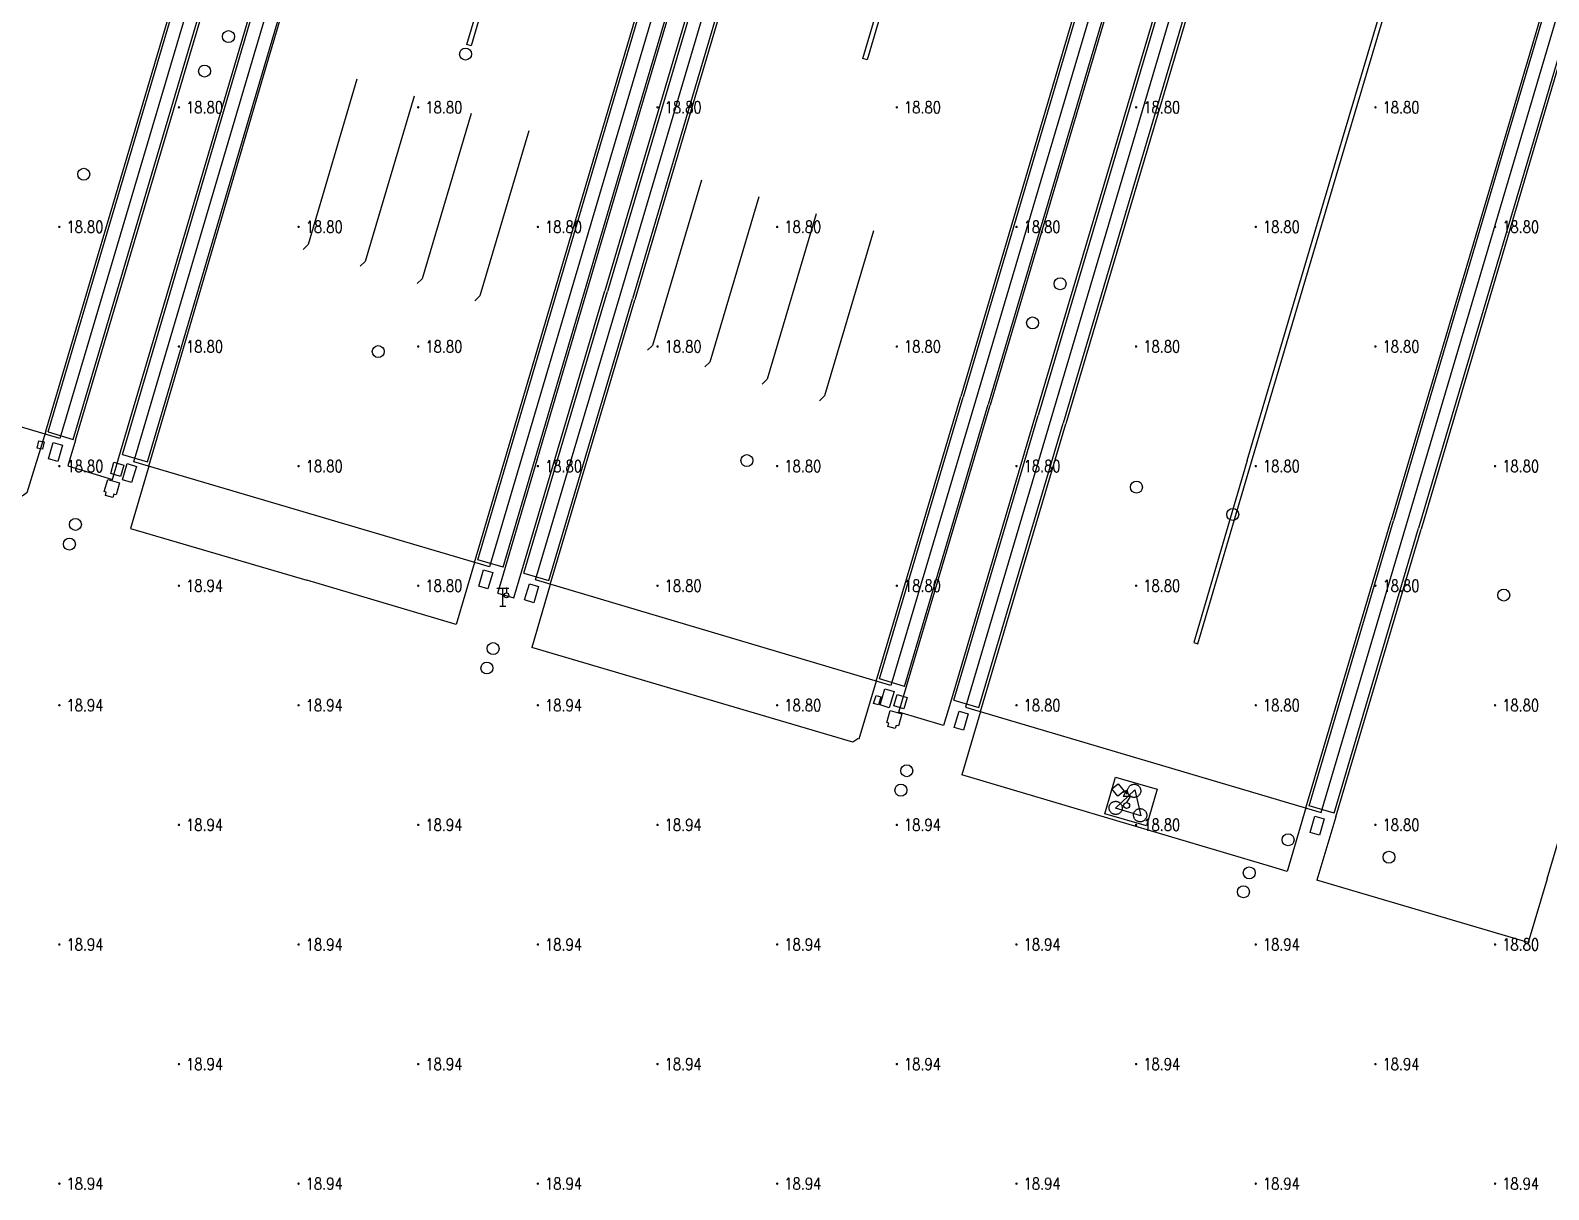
# Model space of a CAD drawing. Extents: x 404846 to 408477, y 3390929 to 3392894.
# Drawn here: x 405548.9 to 405675.8, y 3391833.9 to 3391930.8 of the extents above; entities that cross this region are included whole.
import ezdxf
from ezdxf.enums import TextEntityAlignment as Align

# ---------------------------------------------------------------- set-up
doc = ezdxf.new("R2010")
doc.units = 0
doc.header["$LTSCALE"] = 0.5
doc.header["$PDSIZE"] = 0.2
doc.layers.get('0').update_dxf_attribs({"linetype": 'CONTINUOUS'})
for name, color, linetype in [('3221', 6, 'CONTINUOUS'), ('DLDW', 11, 'CONTINUOUS'), ('DLSS', 4, 'CONTINUOUS'), ('DMTZ', 3, 'CONTINUOUS'), ('FZTZ', 7, 'CONTINUOUS'), ('GCD', 1, 'CONTINUOUS'), ('GXYZ', 2, 'CONTINUOUS'), ('SXSS', 5, 'CONTINUOUS'), ('ZBTZ', 3, 'CONTINUOUS')]:
    doc.layers.add(name, color=color, linetype=linetype)
doc.styles.add('HZ', font='rs.shx', dxfattribs={"width": 0.8, "bigfont": 'hztxt.shx'})
doc.linetypes.add('10422', pattern='A,0.75,[150,AAA.SHX,S=0.5,R=0,X=0,Y=0.5],1.5,[177,AAA.SHX,S=1,R=0,X=0,Y=0.4],0.75', length=3)
doc.linetypes.add('1161', pattern='A,0,[149,AAA.SHX,S=0.15,R=0,X=0,Y=0],-1.6', length=1.6)

# ---------------------------------------------------------------- blocks, each defined once
blk = doc.blocks.new('gc063')
for p, q in [((-1, 3), (1, 3)), ((0, 0), (0, 3)), ((0.6, 3), (0.6, 2.2)), ((-0.5, 0), (0.5, 0))]:
    blk.add_line(p, q)
blk.add_circle((0.6, 1.8), 0.4)
blk.add_point((0.6, 3))
blk.add_point((0.6, 3))
blk = doc.blocks.new('GC200')
at = {"linetype": 'Continuous', "const_width": 0.2, "flags": 128}
blk.add_lwpolyline([(-0.1, 0, 1), (0.1, 0, 1)], format="xyb", close=True, dxfattribs=at)
blk = doc.blocks.new('gc188')
blk.add_circle((0, 0), 1)
blk = doc.blocks.new('gc132')
at = {"linetype": 'Continuous'}
for points in [[(0, 2.5), (-0.58, 1.5)], [(0.58, 1.5), (-0.58, 1.5)], [(0, 2.5), (-0.52, 2.2)], [(0, 2.5), (0, 1.9)], [(0.58, 1.5), (0, 0.5)]]:
    blk.add_lwpolyline(points, dxfattribs=at)
blk.add_circle((0, 0), 0.5, dxfattribs=at)

msp = doc.modelspace()

# ---------------------------------------------------------------- linework, layer by layer
at = {"layer": '3221', "color": 6}
for points in [[(405521.669, 3391905.483, 18.991), (405532.948, 3391943.568, 18.724), (405564.371, 3392049.559, 18.719), (405580.377, 3392103.604, 18.644), (405586.663, 3392124.848, 18.825), (405593.69, 3392148.5, 18.904), (405599.351, 3392167.608, 18.802), (405604.409, 3392184.653, 18.728), (405634.128, 3392175.833, 18.728), (405629.072, 3392158.795, 18.802), (405623.41, 3392139.683, 18.904), (405616.384, 3392116.036, 18.825), (405610.099, 3392094.793, 18.644), (405594.093, 3392040.747, 18.719), (405562.672, 3391934.765, 18.724), (405551.393, 3391896.681, 18.991)], [(405656.815, 3391865.421, 18.904), (405663.947, 3391889.484, 18.832), (405673.601, 3391922.051, 19.102), (405682.555, 3391952.282, 19.021), (405698.002, 3392004.483, 18.826), (405714.597, 3392060.396, 18.702), (405728.27, 3392106.602, 18.868), (405737.271, 3392136.92, 18.824), (405748.746, 3392175.566, 18.854), (405719.028, 3392184.39, 18.854), (405707.553, 3392145.743, 18.824), (405698.548, 3392115.412, 18.868), (405684.878, 3392069.216, 18.702), (405668.283, 3392013.303, 18.826), (405668.276, 3392013.279, 18.826), (405652.831, 3391961.082, 19.021), (405643.879, 3391930.858, 19.102), (405634.225, 3391898.293, 18.832), (405627.093, 3391874.231, 18.904)], [(405557.586, 3391894.734, 18.832), (405567.636, 3391928.79, 18.781), (405578.027, 3391963.826, 19.113), (405599.879, 3392037.505, 18.581), (405599.876, 3392037.497, 18.581), (405609.469, 3392069.876, 18.66), (405617.847, 3392098.18, 18.591), (405624.276, 3392119.843, 18.85), (405640.336, 3392174.025, 18.633), (405670.057, 3392165.215, 18.821), (405653.996, 3392111.029, 18.85), (405647.572, 3392089.382, 18.591), (405639.193, 3392061.074, 18.66), (405629.599, 3392028.691, 18.581), (405607.748, 3391955.012, 19.113), (405597.368, 3391920.015, 18.781), (405587.318, 3391885.96, 18.832)], [(405591.149, 3391884.858, 18.832), (405598.223, 3391908.662, 18.706), (405611.076, 3391952.105, 19.111), (405624.605, 3391997.713, 18.694), (405633.198, 3392026.817, 18.71), (405649.716, 3392082.725, 18.648), (405656.256, 3392104.721, 18.913), (405663.755, 3392129.915, 18.994), (405673.907, 3392164.089, 18.841), (405703.623, 3392155.261, 18.841), (405693.469, 3392121.08, 18.994), (405685.969, 3392095.882, 18.913), (405679.431, 3392073.891, 18.648), (405679.446, 3392073.942, 18.648), (405662.929, 3392018.038, 18.71), (405654.331, 3391988.915, 18.694), (405640.8, 3391943.299, 19.111), (405627.938, 3391899.832, 18.706), (405620.865, 3391876.028, 18.832)]]:
    msp.add_polyline3d(points, close=True, dxfattribs=at)
at = {"layer": 'DLDW', "linetype": 'Continuous', "elevation": 19.604, "flags": 128}
msp.add_lwpolyline([(405639.632, 3391865.769), (405641.26, 3391867.313), (405641.74, 3391865.149), (405639.632, 3391865.769)], close=True, dxfattribs=at)
at = {"layer": 'DMTZ', "linetype": '10422', "flags": 128}
for points, elevation in [([(405642.23, 3391864.293), (405638.743, 3391865.316), (405639.642, 3391868.38), (405643.129, 3391867.357), (405642.23, 3391864.293)], 19.262), ([(405641.527, 3391866.787), (405641.487, 3391866.76), (405641.445, 3391866.736), (405641.401, 3391866.717), (405641.356, 3391866.701), (405641.309, 3391866.689), (405641.262, 3391866.681), (405641.214, 3391866.678), (405641.166, 3391866.678), (405641.118, 3391866.683), (405641.071, 3391866.692), (405641.025, 3391866.705), (405640.98, 3391866.722), (405640.936, 3391866.743), (405640.895, 3391866.768), (405640.856, 3391866.796), (405640.82, 3391866.827), (405640.786, 3391866.862), (405640.756, 3391866.899), (405640.729, 3391866.939), (405640.705, 3391866.981), (405640.686, 3391867.025), (405640.67, 3391867.07), (405640.658, 3391867.117), (405640.65, 3391867.164), (405640.647, 3391867.212), (405640.647, 3391867.26), (405640.652, 3391867.308), (405640.661, 3391867.355), (405640.674, 3391867.401), (405640.691, 3391867.446), (405640.712, 3391867.489), (405640.737, 3391867.531), (405640.765, 3391867.57), (405640.796, 3391867.606), (405640.831, 3391867.64), (405640.868, 3391867.67), (405640.908, 3391867.697), (405640.95, 3391867.72), (405640.994, 3391867.74), (405641.039, 3391867.756), (405641.086, 3391867.768), (405641.133, 3391867.775), (405641.181, 3391867.779), (405641.229, 3391867.778), (405641.277, 3391867.774), (405641.324, 3391867.765), (405641.37, 3391867.751), (405641.415, 3391867.734), (405641.458, 3391867.713), (405641.5, 3391867.689), (405641.539, 3391867.661), (405641.575, 3391867.629), (405641.609, 3391867.595), (405641.639, 3391867.558), (405641.666, 3391867.518), (405641.689, 3391867.476), (405641.709, 3391867.432), (405641.725, 3391867.387), (405641.737, 3391867.34), (405641.744, 3391867.293), (405641.748, 3391867.245), (405641.747, 3391867.197), (405641.743, 3391867.149), (405641.734, 3391867.102), (405641.72, 3391867.056), (405641.703, 3391867.011), (405641.682, 3391866.967), (405641.658, 3391866.926), (405641.63, 3391866.887), (405641.598, 3391866.851), (405641.564, 3391866.817), (405641.527, 3391866.787)], 19.633), ([(405639.978, 3391865.358), (405639.939, 3391865.331), (405639.897, 3391865.308), (405639.853, 3391865.288), (405639.808, 3391865.272), (405639.761, 3391865.261), (405639.713, 3391865.253), (405639.666, 3391865.249), (405639.618, 3391865.25), (405639.57, 3391865.255), (405639.522, 3391865.264), (405639.476, 3391865.277), (405639.431, 3391865.294), (405639.388, 3391865.315), (405639.347, 3391865.34), (405639.308, 3391865.368), (405639.271, 3391865.399), (405639.238, 3391865.434), (405639.208, 3391865.471), (405639.18, 3391865.511), (405639.157, 3391865.552), (405639.137, 3391865.596), (405639.122, 3391865.642), (405639.11, 3391865.688), (405639.102, 3391865.736), (405639.098, 3391865.784), (405639.099, 3391865.832), (405639.104, 3391865.879), (405639.113, 3391865.927), (405639.126, 3391865.973), (405639.143, 3391866.018), (405639.164, 3391866.061), (405639.189, 3391866.102), (405639.217, 3391866.141), (405639.248, 3391866.178), (405639.283, 3391866.211), (405639.32, 3391866.242), (405639.36, 3391866.269), (405639.401, 3391866.292), (405639.445, 3391866.312), (405639.491, 3391866.328), (405639.537, 3391866.339), (405639.585, 3391866.347), (405639.633, 3391866.351), (405639.681, 3391866.35), (405639.729, 3391866.345), (405639.776, 3391866.336), (405639.822, 3391866.323), (405639.867, 3391866.306), (405639.91, 3391866.285), (405639.951, 3391866.261), (405639.99, 3391866.232), (405640.027, 3391866.201), (405640.06, 3391866.167), (405640.091, 3391866.129), (405640.118, 3391866.09), (405640.141, 3391866.048), (405640.161, 3391866.004), (405640.177, 3391865.958), (405640.188, 3391865.912), (405640.196, 3391865.864), (405640.2, 3391865.817), (405640.199, 3391865.768), (405640.194, 3391865.721), (405640.185, 3391865.673), (405640.172, 3391865.627), (405640.155, 3391865.582), (405640.134, 3391865.539), (405640.11, 3391865.498), (405640.081, 3391865.459), (405640.05, 3391865.422), (405640.016, 3391865.389), (405639.978, 3391865.358)], 19.633), ([(405642.025, 3391864.746), (405641.985, 3391864.719), (405641.943, 3391864.696), (405641.899, 3391864.676), (405641.854, 3391864.66), (405641.807, 3391864.648), (405641.76, 3391864.641), (405641.712, 3391864.637), (405641.664, 3391864.638), (405641.616, 3391864.642), (405641.569, 3391864.651), (405641.523, 3391864.665), (405641.478, 3391864.682), (405641.434, 3391864.703), (405641.393, 3391864.727), (405641.354, 3391864.755), (405641.318, 3391864.787), (405641.284, 3391864.821), (405641.254, 3391864.858), (405641.227, 3391864.898), (405641.203, 3391864.94), (405641.184, 3391864.984), (405641.168, 3391865.029), (405641.156, 3391865.076), (405641.148, 3391865.123), (405641.145, 3391865.171), (405641.146, 3391865.219), (405641.15, 3391865.267), (405641.159, 3391865.314), (405641.172, 3391865.36), (405641.19, 3391865.405), (405641.21, 3391865.449), (405641.235, 3391865.49), (405641.263, 3391865.529), (405641.295, 3391865.565), (405641.329, 3391865.599), (405641.366, 3391865.629), (405641.406, 3391865.656), (405641.448, 3391865.68), (405641.492, 3391865.699), (405641.537, 3391865.715), (405641.584, 3391865.727), (405641.631, 3391865.735), (405641.679, 3391865.738), (405641.727, 3391865.738), (405641.775, 3391865.733), (405641.822, 3391865.724), (405641.868, 3391865.711), (405641.913, 3391865.694), (405641.957, 3391865.673), (405641.998, 3391865.648), (405642.037, 3391865.62), (405642.073, 3391865.589), (405642.107, 3391865.554), (405642.137, 3391865.517), (405642.164, 3391865.477), (405642.188, 3391865.435), (405642.207, 3391865.391), (405642.223, 3391865.346), (405642.235, 3391865.299), (405642.243, 3391865.252), (405642.246, 3391865.204), (405642.245, 3391865.156), (405642.241, 3391865.108), (405642.232, 3391865.061), (405642.219, 3391865.015), (405642.202, 3391864.97), (405642.181, 3391864.927), (405642.156, 3391864.885), (405642.128, 3391864.846), (405642.097, 3391864.81), (405642.062, 3391864.776), (405642.025, 3391864.746)], 19.633)]:
    msp.add_lwpolyline(points, close=True, dxfattribs=dict(at, elevation=elevation))
at = {"layer": 'FZTZ', "linetype": 'Continuous', "flags": 128}
for points, elevation in [([(405576.238, 3391926.72), (405572.144, 3391912.902), (405571.733, 3391912.501)], 20.036), ([(405581.017, 3391925.315), (405576.923, 3391911.498), (405576.512, 3391911.096)], 20.053), ([(405585.779, 3391923.857), (405581.685, 3391910.04), (405581.274, 3391909.639)], 20.053), ([(405590.588, 3391922.424), (405586.494, 3391908.607), (405586.082, 3391908.205)], 20.053), ([(405605.021, 3391918.279), (405600.927, 3391904.462), (405600.516, 3391904.06)], 19.825), ([(405609.828, 3391916.898), (405605.734, 3391903.081), (405605.323, 3391902.68)], 19.825), ([(405614.619, 3391915.462), (405610.525, 3391901.645), (405610.113, 3391901.244)], 19.825), ([(405619.41, 3391914.062), (405615.315, 3391900.245), (405614.904, 3391899.844)], 19.825)]:
    msp.add_lwpolyline(points, dxfattribs=dict(at, elevation=elevation))
for points, elevation in [([(405550.08, 3391896.403), (405549.943, 3391895.782), (405549.51, 3391895.877), (405549.647, 3391896.499), (405550.08, 3391896.403)], 19.988), ([(405556.482, 3391893.512), (405555.655, 3391893.749), (405555.927, 3391894.699), (405556.754, 3391894.462), (405556.482, 3391893.512)], 19.781), ([(405555.404, 3391893.252), (405556.384, 3391892.973), (405556.098, 3391891.967), (405555.906, 3391892.021), (405555.83, 3391891.755), (405555.206, 3391891.932), (405555.282, 3391892.199), (405555.117, 3391892.246), (405555.404, 3391893.252)], 20.371), ([(405619.419, 3391874.534), (405619.629, 3391875.201), (405620.025, 3391875.076), (405619.814, 3391874.409), (405619.419, 3391874.534)], 20.001), ([(405621.939, 3391874.087), (405621.112, 3391874.324), (405621.384, 3391875.274), (405622.211, 3391875.037), (405621.939, 3391874.087)], 19.599), ([(405620.806, 3391873.934), (405621.786, 3391873.655), (405621.499, 3391872.649), (405621.307, 3391872.703), (405621.231, 3391872.437), (405620.608, 3391872.614), (405620.684, 3391872.881), (405620.519, 3391872.928), (405620.806, 3391873.934)], 20.257), ([(405639.847, 3391867.808), (405640.352, 3391867.193), (405639.836, 3391866.769), (405639.331, 3391867.384), (405639.847, 3391867.808)], 21.105)]:
    msp.add_lwpolyline(points, close=True, dxfattribs=dict(at, elevation=elevation))
at = {"layer": 'SXSS', "linetype": 'Continuous', "flags": 128}
for points, elevation in [([(405614.162, 3392025.556), (405600.689, 3391979.864), (405592.605, 3391952.755), (405587.55, 3391935.542), (405585.767, 3391929.534), (405585.418, 3391929.638), (405587.201, 3391935.645), (405592.257, 3391952.858), (405600.34, 3391979.968), (405613.813, 3392025.659)], 18.793), ([(405646.804, 3392022.781), (405632.711, 3391975.138), (405618.88, 3391928.351), (405618.525, 3391928.455), (405632.356, 3391975.243), (405646.449, 3392022.886)], 18.723), ([(405650.653, 3391894.848), (405658.616, 3391921.741), (405665.516, 3391944.946), (405671.152, 3391964.069), (405680.092, 3391994.292), (405686.08, 3392014.449)], 18.822), ([(405650.994, 3391894.748), (405658.968, 3391921.637), (405665.867, 3391944.842), (405671.503, 3391963.965), (405680.444, 3391994.188), (405686.431, 3392014.345)], 18.822), ([(405650.653, 3391894.848), (405646.176, 3391879.618), (405646.517, 3391879.518), (405650.994, 3391894.748)], 18.808)]:
    msp.add_lwpolyline(points, dxfattribs=dict(at, elevation=elevation))
at = {"layer": 'ZBTZ', "linetype": '1161', "flags": 128}
for points, elevation in [([(405566.383, 3391929.16), (405576.769, 3391964.199), (405598.614, 3392037.871)], 18.825), ([(405566.596, 3391929.097), (405576.986, 3391964.135), (405598.846, 3392037.802)], 18.825), ([(405568.696, 3391928.477), (405579.079, 3391963.514), (405600.914, 3392037.189)], 18.825), ([(405568.844, 3391928.433), (405579.239, 3391963.467), (405601.122, 3392037.128)], 18.825), ([(405596.11, 3391920.387), (405606.489, 3391955.385), (405628.34, 3392029.064)], 18.825), ([(405596.313, 3391920.327), (405606.68, 3391955.329), (405628.531, 3392029.008)], 18.825), ([(405598.42, 3391919.705), (405608.809, 3391954.697), (405630.621, 3392028.388)], 18.825), ([(405598.606, 3391919.65), (405608.998, 3391954.641), (405630.822, 3392028.329)], 18.825), ([(405631.938, 3392027.189), (405623.345, 3391998.086), (405609.816, 3391952.478), (405596.965, 3391909.036)], 18.806), ([(405632.155, 3392027.125), (405623.562, 3391998.021), (405610.034, 3391952.414), (405597.184, 3391908.971)], 18.806), ([(405634.229, 3392026.513), (405625.635, 3391997.408), (405612.106, 3391951.8), (405599.254, 3391908.356)], 18.806), ([(405634.445, 3392026.449), (405625.852, 3391997.344), (405612.323, 3391951.735), (405599.469, 3391908.292)], 18.806), ([(405661.678, 3392018.408), (405653.079, 3391989.286), (405639.548, 3391943.67), (405626.695, 3391900.201)], 18.806), ([(405661.885, 3392018.347), (405653.286, 3391989.224), (405639.756, 3391943.608), (405626.902, 3391900.14)], 18.806), ([(405663.926, 3392017.757), (405655.309, 3391988.596), (405641.86, 3391942.985), (405628.999, 3391899.517)], 18.806), ([(405664.163, 3392017.674), (405655.564, 3391988.55), (405642.033, 3391942.934), (405629.165, 3391899.468)], 18.806), ([(405667.012, 3392013.653), (405651.566, 3391961.456), (405642.614, 3391931.233), (405632.963, 3391898.667)], 18.945), ([(405667.229, 3392013.588), (405651.784, 3391961.392), (405642.832, 3391931.168), (405633.179, 3391898.603)], 18.945), ([(405669.323, 3392012.969), (405653.878, 3391960.772), (405644.926, 3391930.548), (405635.274, 3391897.982)], 18.945), ([(405669.554, 3392012.901), (405654.108, 3391960.704), (405645.156, 3391930.479), (405635.496, 3391897.917)], 18.945), ([(405696.699, 3392004.869), (405681.292, 3391952.656), (405672.338, 3391922.425), (405662.674, 3391889.861)], 18.945), ([(405696.928, 3392004.801), (405681.478, 3391952.601), (405672.524, 3391922.37), (405662.874, 3391889.802)], 18.945), ([(405699.029, 3392004.179), (405683.582, 3391951.978), (405674.628, 3391921.746), (405664.973, 3391889.179)], 18.945), ([(405699.225, 3392004.121), (405683.778, 3391951.92), (405674.824, 3391921.688), (405665.173, 3391889.12)], 18.945), ([(405550.226, 3391897.291), (405561.433, 3391935.132)], 18.857), ([(405550.415, 3391897.235), (405561.621, 3391935.076)], 18.857), ([(405552.504, 3391896.616), (405563.711, 3391934.458)], 18.857), ([(405552.719, 3391896.553), (405563.926, 3391934.394)], 18.857), ([(405556.332, 3391895.104), (405566.383, 3391929.16)], 18.807), ([(405556.639, 3391895.359), (405566.596, 3391929.097)], 18.806), ([(405558.739, 3391894.739), (405568.696, 3391928.477)], 18.806), ([(405558.847, 3391894.388), (405568.844, 3391928.433)], 18.807), ([(405586.06, 3391886.331), (405596.11, 3391920.387)], 18.807), ([(405586.346, 3391886.555), (405596.313, 3391920.327)], 18.806), ([(405588.012, 3391883.751), (405598.606, 3391919.65)], 18.808), ([(405588.453, 3391885.933), (405598.42, 3391919.705)], 18.806), ([(405589.335, 3391883.358), (405596.965, 3391909.036)], 18.774), ([(405590.189, 3391885.431), (405597.184, 3391908.971)], 18.769), ([(405592.259, 3391884.816), (405599.254, 3391908.356)], 18.769), ([(405592.396, 3391884.488), (405599.469, 3391908.292)], 18.769), ([(405619.622, 3391876.397), (405626.695, 3391900.201)], 18.769), ([(405619.903, 3391876.586), (405626.902, 3391900.14)], 18.769), ([(405621.54, 3391873.809), (405629.165, 3391899.468)], 18.774), ([(405622, 3391875.963), (405628.999, 3391899.517)], 18.769), ([(405632.963, 3391898.667), (405625.831, 3391874.605), (405625.268, 3391872.702)], 18.888), ([(405626.128, 3391874.816), (405633.179, 3391898.603)], 18.868), ([(405550.226, 3391897.291), (405548.649, 3391892.146), (405548.247, 3391891.857), (405542.058, 3391893.693)], 18.993), ([(405550.415, 3391897.235), (405552.504, 3391896.616)], 18.989), ([(405628.223, 3391874.195), (405635.274, 3391897.982)], 18.868), ([(405628.364, 3391873.854), (405635.496, 3391897.917)], 18.868), ([(405552.719, 3391896.553), (405552.06, 3391894.391), (405555.799, 3391893.249), (405556.332, 3391895.104)], 18.95), ([(405556.639, 3391895.359), (405558.739, 3391894.739)], 18.832), ([(405558.847, 3391894.388), (405557.307, 3391889.163), (405572.046, 3391884.828)], 18.867), ([(405655.542, 3391865.798), (405662.674, 3391889.861)], 18.868), ([(405655.811, 3391865.973), (405662.874, 3391889.802)], 18.868), ([(405657.91, 3391865.351), (405664.973, 3391889.179)], 18.868), ([(405658.041, 3391865.058), (405665.173, 3391889.12)], 18.868), ([(405586.06, 3391886.331), (405584.518, 3391881.13), (405572.046, 3391884.828)], 18.801), ([(405588.453, 3391885.933), (405586.346, 3391886.555)], 18.832), ([(405590.189, 3391885.431), (405592.259, 3391884.816)], 18.831), ([(405592.396, 3391884.488), (405590.861, 3391879.211)], 18.906), ([(405588.012, 3391883.751), (405589.335, 3391883.358)], 18.838), ([(405675.715, 3391859.868), (405682.517, 3391882.779)], 18.761), ([(405619.622, 3391876.397), (405618.194, 3391871.552), (405618.102, 3391871.57), (405617.695, 3391871.288), (405590.861, 3391879.211)], 18.862), ([(405622, 3391875.963), (405619.903, 3391876.586)], 18.831), ([(405626.128, 3391874.816), (405628.223, 3391874.195)], 18.903), ([(405625.268, 3391872.702), (405621.54, 3391873.809)], 18.885), ([(405628.364, 3391873.854), (405626.801, 3391868.552)], 18.942), ([(405652.704, 3391860.867), (405626.801, 3391868.552)], 18.932), ([(405655.542, 3391865.798), (405653.975, 3391860.492)], 18.896), ([(405657.91, 3391865.351), (405655.811, 3391865.973)], 18.903), ([(405658.041, 3391865.058), (405656.475, 3391859.754)], 18.898), ([(405653.975, 3391860.492), (405652.704, 3391860.867)], 18.886), ([(405674.135, 3391854.542), (405656.475, 3391859.754)], 18.912), ([(405675.715, 3391859.868), (405674.135, 3391854.542)], 18.85)]:
    msp.add_lwpolyline(points, dxfattribs=dict(at, elevation=elevation))
for points, elevation in [([(405550.455, 3391894.997), (405550.855, 3391896.357), (405551.625, 3391896.13), (405551.224, 3391894.771), (405550.455, 3391894.997)], 18.967), ([(405556.627, 3391893.227), (405557.027, 3391894.587), (405557.797, 3391894.36), (405557.396, 3391893), (405556.627, 3391893.227)], 18.487), ([(405586.413, 3391884.348), (405586.814, 3391885.708), (405587.584, 3391885.481), (405587.183, 3391884.121), (405586.413, 3391884.348)], 18.86), ([(405590.244, 3391883.185), (405590.644, 3391884.545), (405591.414, 3391884.318), (405591.013, 3391882.958), (405590.244, 3391883.185)], 18.872), ([(405619.959, 3391874.405), (405620.359, 3391875.765), (405621.129, 3391875.538), (405620.729, 3391874.178), (405619.959, 3391874.405)], 18.86), ([(405626.163, 3391872.525), (405626.564, 3391873.885), (405627.333, 3391873.658), (405626.933, 3391872.298), (405626.163, 3391872.525)], 18.891), ([(405655.906, 3391863.751), (405656.307, 3391865.111), (405657.076, 3391864.884), (405656.676, 3391863.524), (405655.906, 3391863.751)], 18.86)]:
    msp.add_lwpolyline(points, close=True, dxfattribs=dict(at, elevation=elevation))

# ---------------------------------------------------------------- block references
at = {"layer": 'DLDW', "linetype": 'Continuous', "xscale": 0.5, "yscale": 0.5}
msp.add_blockref('gc132', (405640.566, 3391866), dxfattribs=at)
at = {"layer": 'DLSS', "linetype": 'Continuous', "xscale": 0.5, "yscale": 0.5}
msp.add_blockref('gc063', (405588.43, 3391882.672, 18.964), dxfattribs=at)
at = {"layer": 'GCD', "linetype": 'Continuous'}
ref = msp.add_blockref('GC200', (405561.358, 3391924.379, 18.8), dxfattribs=dict(at, xscale=0.5, yscale=0.5, zscale=0.5))
ref.add_attrib('height', '18.80', dxfattribs={"linetype": 'Continuous', "height": 1, "style": 'HZ', "width": 0.8}).set_placement((405561.958, 3391924.379, 18.8), align=Align.MIDDLE_LEFT)
ref = msp.add_blockref('GC200', (405581.358, 3391924.379, 18.8), dxfattribs=dict(at, xscale=0.5, yscale=0.5, zscale=0.5))
ref.add_attrib('height', '18.80', dxfattribs={"linetype": 'Continuous', "height": 1, "style": 'HZ', "width": 0.8}).set_placement((405581.958, 3391924.379, 18.8), align=Align.MIDDLE_LEFT)
ref = msp.add_blockref('GC200', (405601.358, 3391924.379, 18.8), dxfattribs=dict(at, xscale=0.5, yscale=0.5, zscale=0.5))
ref.add_attrib('height', '18.80', dxfattribs={"linetype": 'Continuous', "height": 1, "style": 'HZ', "width": 0.8}).set_placement((405601.958, 3391924.379, 18.8), align=Align.MIDDLE_LEFT)
ref = msp.add_blockref('GC200', (405621.358, 3391924.379, 18.8), dxfattribs=dict(at, xscale=0.5, yscale=0.5, zscale=0.5))
ref.add_attrib('height', '18.80', dxfattribs={"linetype": 'Continuous', "height": 1, "style": 'HZ', "width": 0.8}).set_placement((405621.958, 3391924.379, 18.8), align=Align.MIDDLE_LEFT)
ref = msp.add_blockref('GC200', (405641.358, 3391924.379, 18.8), dxfattribs=dict(at, xscale=0.5, yscale=0.5, zscale=0.5))
ref.add_attrib('height', '18.80', dxfattribs={"linetype": 'Continuous', "height": 1, "style": 'HZ', "width": 0.8}).set_placement((405641.958, 3391924.379, 18.8), align=Align.MIDDLE_LEFT)
ref = msp.add_blockref('GC200', (405661.358, 3391924.379, 18.8), dxfattribs=dict(at, xscale=0.5, yscale=0.5, zscale=0.5))
ref.add_attrib('height', '18.80', dxfattribs={"linetype": 'Continuous', "height": 1, "style": 'HZ', "width": 0.8}).set_placement((405661.958, 3391924.379, 18.8), align=Align.MIDDLE_LEFT)
ref = msp.add_blockref('GC200', (405551.358, 3391914.379, 18.8), dxfattribs=dict(at, xscale=0.5, yscale=0.5, zscale=0.5))
ref.add_attrib('height', '18.80', dxfattribs={"linetype": 'Continuous', "height": 1, "style": 'HZ', "width": 0.8}).set_placement((405551.958, 3391914.379, 18.8), align=Align.MIDDLE_LEFT)
ref = msp.add_blockref('GC200', (405571.358, 3391914.379, 18.8), dxfattribs=dict(at, xscale=0.5, yscale=0.5, zscale=0.5))
ref.add_attrib('height', '18.80', dxfattribs={"linetype": 'Continuous', "height": 1, "style": 'HZ', "width": 0.8}).set_placement((405571.958, 3391914.379, 18.8), align=Align.MIDDLE_LEFT)
ref = msp.add_blockref('GC200', (405591.358, 3391914.379, 18.8), dxfattribs=dict(at, xscale=0.5, yscale=0.5, zscale=0.5))
ref.add_attrib('height', '18.80', dxfattribs={"linetype": 'Continuous', "height": 1, "style": 'HZ', "width": 0.8}).set_placement((405591.958, 3391914.379, 18.8), align=Align.MIDDLE_LEFT)
ref = msp.add_blockref('GC200', (405611.358, 3391914.379, 18.8), dxfattribs=dict(at, xscale=0.5, yscale=0.5, zscale=0.5))
ref.add_attrib('height', '18.80', dxfattribs={"linetype": 'Continuous', "height": 1, "style": 'HZ', "width": 0.8}).set_placement((405611.958, 3391914.379, 18.8), align=Align.MIDDLE_LEFT)
ref = msp.add_blockref('GC200', (405631.358, 3391914.379, 18.8), dxfattribs=dict(at, xscale=0.5, yscale=0.5, zscale=0.5))
ref.add_attrib('height', '18.80', dxfattribs={"linetype": 'Continuous', "height": 1, "style": 'HZ', "width": 0.8}).set_placement((405631.958, 3391914.379, 18.8), align=Align.MIDDLE_LEFT)
ref = msp.add_blockref('GC200', (405651.358, 3391914.379, 18.8), dxfattribs=dict(at, xscale=0.5, yscale=0.5, zscale=0.5))
ref.add_attrib('height', '18.80', dxfattribs={"linetype": 'Continuous', "height": 1, "style": 'HZ', "width": 0.8}).set_placement((405651.958, 3391914.379, 18.8), align=Align.MIDDLE_LEFT)
ref = msp.add_blockref('GC200', (405671.358, 3391914.379, 18.8), dxfattribs=dict(at, xscale=0.5, yscale=0.5, zscale=0.5))
ref.add_attrib('height', '18.80', dxfattribs={"linetype": 'Continuous', "height": 1, "style": 'HZ', "width": 0.8}).set_placement((405671.958, 3391914.379, 18.8), align=Align.MIDDLE_LEFT)
ref = msp.add_blockref('GC200', (405561.358, 3391904.379, 18.8), dxfattribs=dict(at, xscale=0.5, yscale=0.5, zscale=0.5))
ref.add_attrib('height', '18.80', dxfattribs={"linetype": 'Continuous', "height": 1, "style": 'HZ', "width": 0.8}).set_placement((405561.958, 3391904.379, 18.8), align=Align.MIDDLE_LEFT)
ref = msp.add_blockref('GC200', (405581.358, 3391904.379, 18.8), dxfattribs=dict(at, xscale=0.5, yscale=0.5, zscale=0.5))
ref.add_attrib('height', '18.80', dxfattribs={"linetype": 'Continuous', "height": 1, "style": 'HZ', "width": 0.8}).set_placement((405581.958, 3391904.379, 18.8), align=Align.MIDDLE_LEFT)
ref = msp.add_blockref('GC200', (405601.358, 3391904.379, 18.8), dxfattribs=dict(at, xscale=0.5, yscale=0.5, zscale=0.5))
ref.add_attrib('height', '18.80', dxfattribs={"linetype": 'Continuous', "height": 1, "style": 'HZ', "width": 0.8}).set_placement((405601.958, 3391904.379, 18.8), align=Align.MIDDLE_LEFT)
ref = msp.add_blockref('GC200', (405621.358, 3391904.379, 18.8), dxfattribs=dict(at, xscale=0.5, yscale=0.5, zscale=0.5))
ref.add_attrib('height', '18.80', dxfattribs={"linetype": 'Continuous', "height": 1, "style": 'HZ', "width": 0.8}).set_placement((405621.958, 3391904.379, 18.8), align=Align.MIDDLE_LEFT)
ref = msp.add_blockref('GC200', (405641.358, 3391904.379, 18.8), dxfattribs=dict(at, xscale=0.5, yscale=0.5, zscale=0.5))
ref.add_attrib('height', '18.80', dxfattribs={"linetype": 'Continuous', "height": 1, "style": 'HZ', "width": 0.8}).set_placement((405641.958, 3391904.379, 18.8), align=Align.MIDDLE_LEFT)
ref = msp.add_blockref('GC200', (405661.358, 3391904.379, 18.8), dxfattribs=dict(at, xscale=0.5, yscale=0.5, zscale=0.5))
ref.add_attrib('height', '18.80', dxfattribs={"linetype": 'Continuous', "height": 1, "style": 'HZ', "width": 0.8}).set_placement((405661.958, 3391904.379, 18.8), align=Align.MIDDLE_LEFT)
ref = msp.add_blockref('GC200', (405551.358, 3391894.379, 18.8), dxfattribs=dict(at, xscale=0.5, yscale=0.5, zscale=0.5))
ref.add_attrib('height', '18.80', dxfattribs={"linetype": 'Continuous', "height": 1, "style": 'HZ', "width": 0.8}).set_placement((405551.958, 3391894.379, 18.8), align=Align.MIDDLE_LEFT)
ref = msp.add_blockref('GC200', (405571.358, 3391894.379, 18.8), dxfattribs=dict(at, xscale=0.5, yscale=0.5, zscale=0.5))
ref.add_attrib('height', '18.80', dxfattribs={"linetype": 'Continuous', "height": 1, "style": 'HZ', "width": 0.8}).set_placement((405571.958, 3391894.379, 18.8), align=Align.MIDDLE_LEFT)
ref = msp.add_blockref('GC200', (405591.358, 3391894.379, 18.8), dxfattribs=dict(at, xscale=0.5, yscale=0.5, zscale=0.5))
ref.add_attrib('height', '18.80', dxfattribs={"linetype": 'Continuous', "height": 1, "style": 'HZ', "width": 0.8}).set_placement((405591.958, 3391894.379, 18.8), align=Align.MIDDLE_LEFT)
ref = msp.add_blockref('GC200', (405611.358, 3391894.379, 18.8), dxfattribs=dict(at, xscale=0.5, yscale=0.5, zscale=0.5))
ref.add_attrib('height', '18.80', dxfattribs={"linetype": 'Continuous', "height": 1, "style": 'HZ', "width": 0.8}).set_placement((405611.958, 3391894.379, 18.8), align=Align.MIDDLE_LEFT)
ref = msp.add_blockref('GC200', (405631.358, 3391894.379, 18.8), dxfattribs=dict(at, xscale=0.5, yscale=0.5, zscale=0.5))
ref.add_attrib('height', '18.80', dxfattribs={"linetype": 'Continuous', "height": 1, "style": 'HZ', "width": 0.8}).set_placement((405631.958, 3391894.379, 18.8), align=Align.MIDDLE_LEFT)
ref = msp.add_blockref('GC200', (405651.358, 3391894.379, 18.8), dxfattribs=dict(at, xscale=0.5, yscale=0.5, zscale=0.5))
ref.add_attrib('height', '18.80', dxfattribs={"linetype": 'Continuous', "height": 1, "style": 'HZ', "width": 0.8}).set_placement((405651.958, 3391894.379, 18.8), align=Align.MIDDLE_LEFT)
ref = msp.add_blockref('GC200', (405671.358, 3391894.379, 18.8), dxfattribs=dict(at, xscale=0.5, yscale=0.5, zscale=0.5))
ref.add_attrib('height', '18.80', dxfattribs={"linetype": 'Continuous', "height": 1, "style": 'HZ', "width": 0.8}).set_placement((405671.958, 3391894.379, 18.8), align=Align.MIDDLE_LEFT)
ref = msp.add_blockref('GC200', (405561.358, 3391884.379, 18.944), dxfattribs=dict(at, xscale=0.5, yscale=0.5, zscale=0.5))
ref.add_attrib('height', '18.94', dxfattribs={"linetype": 'Continuous', "height": 1, "style": 'HZ', "width": 0.8}).set_placement((405561.958, 3391884.379, 18.944), align=Align.MIDDLE_LEFT)
ref = msp.add_blockref('GC200', (405581.358, 3391884.379, 18.8), dxfattribs=dict(at, xscale=0.5, yscale=0.5, zscale=0.5))
ref.add_attrib('height', '18.80', dxfattribs={"linetype": 'Continuous', "height": 1, "style": 'HZ', "width": 0.8}).set_placement((405581.958, 3391884.379, 18.8), align=Align.MIDDLE_LEFT)
ref = msp.add_blockref('GC200', (405601.358, 3391884.379, 18.8), dxfattribs=dict(at, xscale=0.5, yscale=0.5, zscale=0.5))
ref.add_attrib('height', '18.80', dxfattribs={"linetype": 'Continuous', "height": 1, "style": 'HZ', "width": 0.8}).set_placement((405601.958, 3391884.379, 18.8), align=Align.MIDDLE_LEFT)
ref = msp.add_blockref('GC200', (405621.358, 3391884.379, 18.8), dxfattribs=dict(at, xscale=0.5, yscale=0.5, zscale=0.5))
ref.add_attrib('height', '18.80', dxfattribs={"linetype": 'Continuous', "height": 1, "style": 'HZ', "width": 0.8}).set_placement((405621.958, 3391884.379, 18.8), align=Align.MIDDLE_LEFT)
ref = msp.add_blockref('GC200', (405641.358, 3391884.379, 18.8), dxfattribs=dict(at, xscale=0.5, yscale=0.5, zscale=0.5))
ref.add_attrib('height', '18.80', dxfattribs={"linetype": 'Continuous', "height": 1, "style": 'HZ', "width": 0.8}).set_placement((405641.958, 3391884.379, 18.8), align=Align.MIDDLE_LEFT)
ref = msp.add_blockref('GC200', (405661.358, 3391884.379, 18.8), dxfattribs=dict(at, xscale=0.5, yscale=0.5, zscale=0.5))
ref.add_attrib('height', '18.80', dxfattribs={"linetype": 'Continuous', "height": 1, "style": 'HZ', "width": 0.8}).set_placement((405661.958, 3391884.379, 18.8), align=Align.MIDDLE_LEFT)
ref = msp.add_blockref('GC200', (405551.358, 3391874.379, 18.944), dxfattribs=dict(at, xscale=0.5, yscale=0.5, zscale=0.5))
ref.add_attrib('height', '18.94', dxfattribs={"linetype": 'Continuous', "height": 1, "style": 'HZ', "width": 0.8}).set_placement((405551.958, 3391874.379, 18.944), align=Align.MIDDLE_LEFT)
ref = msp.add_blockref('GC200', (405571.358, 3391874.379, 18.944), dxfattribs=dict(at, xscale=0.5, yscale=0.5, zscale=0.5))
ref.add_attrib('height', '18.94', dxfattribs={"linetype": 'Continuous', "height": 1, "style": 'HZ', "width": 0.8}).set_placement((405571.958, 3391874.379, 18.944), align=Align.MIDDLE_LEFT)
ref = msp.add_blockref('GC200', (405591.358, 3391874.379, 18.944), dxfattribs=dict(at, xscale=0.5, yscale=0.5, zscale=0.5))
ref.add_attrib('height', '18.94', dxfattribs={"linetype": 'Continuous', "height": 1, "style": 'HZ', "width": 0.8}).set_placement((405591.958, 3391874.379, 18.944), align=Align.MIDDLE_LEFT)
ref = msp.add_blockref('GC200', (405611.358, 3391874.379, 18.8), dxfattribs=dict(at, xscale=0.5, yscale=0.5, zscale=0.5))
ref.add_attrib('height', '18.80', dxfattribs={"linetype": 'Continuous', "height": 1, "style": 'HZ', "width": 0.8}).set_placement((405611.958, 3391874.379, 18.8), align=Align.MIDDLE_LEFT)
ref = msp.add_blockref('GC200', (405631.358, 3391874.379, 18.8), dxfattribs=dict(at, xscale=0.5, yscale=0.5, zscale=0.5))
ref.add_attrib('height', '18.80', dxfattribs={"linetype": 'Continuous', "height": 1, "style": 'HZ', "width": 0.8}).set_placement((405631.958, 3391874.379, 18.8), align=Align.MIDDLE_LEFT)
ref = msp.add_blockref('GC200', (405651.358, 3391874.379, 18.8), dxfattribs=dict(at, xscale=0.5, yscale=0.5, zscale=0.5))
ref.add_attrib('height', '18.80', dxfattribs={"linetype": 'Continuous', "height": 1, "style": 'HZ', "width": 0.8}).set_placement((405651.958, 3391874.379, 18.8), align=Align.MIDDLE_LEFT)
ref = msp.add_blockref('GC200', (405671.358, 3391874.379, 18.8), dxfattribs=dict(at, xscale=0.5, yscale=0.5, zscale=0.5))
ref.add_attrib('height', '18.80', dxfattribs={"linetype": 'Continuous', "height": 1, "style": 'HZ', "width": 0.8}).set_placement((405671.958, 3391874.379, 18.8), align=Align.MIDDLE_LEFT)
ref = msp.add_blockref('GC200', (405561.358, 3391864.379, 18.944), dxfattribs=dict(at, xscale=0.5, yscale=0.5, zscale=0.5))
ref.add_attrib('height', '18.94', dxfattribs={"linetype": 'Continuous', "height": 1, "style": 'HZ', "width": 0.8}).set_placement((405561.958, 3391864.379, 18.944), align=Align.MIDDLE_LEFT)
ref = msp.add_blockref('GC200', (405581.358, 3391864.379, 18.944), dxfattribs=dict(at, xscale=0.5, yscale=0.5, zscale=0.5))
ref.add_attrib('height', '18.94', dxfattribs={"linetype": 'Continuous', "height": 1, "style": 'HZ', "width": 0.8}).set_placement((405581.958, 3391864.379, 18.944), align=Align.MIDDLE_LEFT)
ref = msp.add_blockref('GC200', (405601.358, 3391864.379, 18.944), dxfattribs=dict(at, xscale=0.5, yscale=0.5, zscale=0.5))
ref.add_attrib('height', '18.94', dxfattribs={"linetype": 'Continuous', "height": 1, "style": 'HZ', "width": 0.8}).set_placement((405601.958, 3391864.379, 18.944), align=Align.MIDDLE_LEFT)
ref = msp.add_blockref('GC200', (405621.358, 3391864.379, 18.944), dxfattribs=dict(at, xscale=0.5, yscale=0.5, zscale=0.5))
ref.add_attrib('height', '18.94', dxfattribs={"linetype": 'Continuous', "height": 1, "style": 'HZ', "width": 0.8}).set_placement((405621.958, 3391864.379, 18.944), align=Align.MIDDLE_LEFT)
ref = msp.add_blockref('GC200', (405641.358, 3391864.379, 18.8), dxfattribs=dict(at, xscale=0.5, yscale=0.5, zscale=0.5))
ref.add_attrib('height', '18.80', dxfattribs={"linetype": 'Continuous', "height": 1, "style": 'HZ', "width": 0.8}).set_placement((405641.958, 3391864.379, 18.8), align=Align.MIDDLE_LEFT)
ref = msp.add_blockref('GC200', (405661.358, 3391864.379, 18.8), dxfattribs=dict(at, xscale=0.5, yscale=0.5, zscale=0.5))
ref.add_attrib('height', '18.80', dxfattribs={"linetype": 'Continuous', "height": 1, "style": 'HZ', "width": 0.8}).set_placement((405661.958, 3391864.379, 18.8), align=Align.MIDDLE_LEFT)
ref = msp.add_blockref('GC200', (405551.358, 3391854.379, 18.944), dxfattribs=dict(at, xscale=0.5, yscale=0.5, zscale=0.5))
ref.add_attrib('height', '18.94', dxfattribs={"linetype": 'Continuous', "height": 1, "style": 'HZ', "width": 0.8}).set_placement((405551.958, 3391854.379, 18.944), align=Align.MIDDLE_LEFT)
ref = msp.add_blockref('GC200', (405571.358, 3391854.379, 18.944), dxfattribs=dict(at, xscale=0.5, yscale=0.5, zscale=0.5))
ref.add_attrib('height', '18.94', dxfattribs={"linetype": 'Continuous', "height": 1, "style": 'HZ', "width": 0.8}).set_placement((405571.958, 3391854.379, 18.944), align=Align.MIDDLE_LEFT)
ref = msp.add_blockref('GC200', (405591.358, 3391854.379, 18.944), dxfattribs=dict(at, xscale=0.5, yscale=0.5, zscale=0.5))
ref.add_attrib('height', '18.94', dxfattribs={"linetype": 'Continuous', "height": 1, "style": 'HZ', "width": 0.8}).set_placement((405591.958, 3391854.379, 18.944), align=Align.MIDDLE_LEFT)
ref = msp.add_blockref('GC200', (405611.358, 3391854.379, 18.944), dxfattribs=dict(at, xscale=0.5, yscale=0.5, zscale=0.5))
ref.add_attrib('height', '18.94', dxfattribs={"linetype": 'Continuous', "height": 1, "style": 'HZ', "width": 0.8}).set_placement((405611.958, 3391854.379, 18.944), align=Align.MIDDLE_LEFT)
ref = msp.add_blockref('GC200', (405631.358, 3391854.379, 18.944), dxfattribs=dict(at, xscale=0.5, yscale=0.5, zscale=0.5))
ref.add_attrib('height', '18.94', dxfattribs={"linetype": 'Continuous', "height": 1, "style": 'HZ', "width": 0.8}).set_placement((405631.958, 3391854.379, 18.944), align=Align.MIDDLE_LEFT)
ref = msp.add_blockref('GC200', (405651.358, 3391854.379, 18.944), dxfattribs=dict(at, xscale=0.5, yscale=0.5, zscale=0.5))
ref.add_attrib('height', '18.94', dxfattribs={"linetype": 'Continuous', "height": 1, "style": 'HZ', "width": 0.8}).set_placement((405651.958, 3391854.379, 18.944), align=Align.MIDDLE_LEFT)
ref = msp.add_blockref('GC200', (405671.358, 3391854.379, 18.8), dxfattribs=dict(at, xscale=0.5, yscale=0.5, zscale=0.5))
ref.add_attrib('height', '18.80', dxfattribs={"linetype": 'Continuous', "height": 1, "style": 'HZ', "width": 0.8}).set_placement((405671.958, 3391854.379, 18.8), align=Align.MIDDLE_LEFT)
ref = msp.add_blockref('GC200', (405561.358, 3391844.379, 18.944), dxfattribs=dict(at, xscale=0.5, yscale=0.5, zscale=0.5))
ref.add_attrib('height', '18.94', dxfattribs={"linetype": 'Continuous', "height": 1, "style": 'HZ', "width": 0.8}).set_placement((405561.958, 3391844.379, 18.944), align=Align.MIDDLE_LEFT)
ref = msp.add_blockref('GC200', (405581.358, 3391844.379, 18.944), dxfattribs=dict(at, xscale=0.5, yscale=0.5, zscale=0.5))
ref.add_attrib('height', '18.94', dxfattribs={"linetype": 'Continuous', "height": 1, "style": 'HZ', "width": 0.8}).set_placement((405581.958, 3391844.379, 18.944), align=Align.MIDDLE_LEFT)
ref = msp.add_blockref('GC200', (405601.358, 3391844.379, 18.944), dxfattribs=dict(at, xscale=0.5, yscale=0.5, zscale=0.5))
ref.add_attrib('height', '18.94', dxfattribs={"linetype": 'Continuous', "height": 1, "style": 'HZ', "width": 0.8}).set_placement((405601.958, 3391844.379, 18.944), align=Align.MIDDLE_LEFT)
ref = msp.add_blockref('GC200', (405621.358, 3391844.379, 18.944), dxfattribs=dict(at, xscale=0.5, yscale=0.5, zscale=0.5))
ref.add_attrib('height', '18.94', dxfattribs={"linetype": 'Continuous', "height": 1, "style": 'HZ', "width": 0.8}).set_placement((405621.958, 3391844.379, 18.944), align=Align.MIDDLE_LEFT)
ref = msp.add_blockref('GC200', (405641.358, 3391844.379, 18.944), dxfattribs=dict(at, xscale=0.5, yscale=0.5, zscale=0.5))
ref.add_attrib('height', '18.94', dxfattribs={"linetype": 'Continuous', "height": 1, "style": 'HZ', "width": 0.8}).set_placement((405641.958, 3391844.379, 18.944), align=Align.MIDDLE_LEFT)
ref = msp.add_blockref('GC200', (405661.358, 3391844.379, 18.944), dxfattribs=dict(at, xscale=0.5, yscale=0.5, zscale=0.5))
ref.add_attrib('height', '18.94', dxfattribs={"linetype": 'Continuous', "height": 1, "style": 'HZ', "width": 0.8}).set_placement((405661.958, 3391844.379, 18.944), align=Align.MIDDLE_LEFT)
ref = msp.add_blockref('GC200', (405551.358, 3391834.379, 18.944), dxfattribs=dict(at, xscale=0.5, yscale=0.5, zscale=0.5))
ref.add_attrib('height', '18.94', dxfattribs={"linetype": 'Continuous', "height": 1, "style": 'HZ', "width": 0.8}).set_placement((405551.958, 3391834.379, 18.944), align=Align.MIDDLE_LEFT)
ref = msp.add_blockref('GC200', (405571.358, 3391834.379, 18.944), dxfattribs=dict(at, xscale=0.5, yscale=0.5, zscale=0.5))
ref.add_attrib('height', '18.94', dxfattribs={"linetype": 'Continuous', "height": 1, "style": 'HZ', "width": 0.8}).set_placement((405571.958, 3391834.379, 18.944), align=Align.MIDDLE_LEFT)
ref = msp.add_blockref('GC200', (405591.358, 3391834.379, 18.944), dxfattribs=dict(at, xscale=0.5, yscale=0.5, zscale=0.5))
ref.add_attrib('height', '18.94', dxfattribs={"linetype": 'Continuous', "height": 1, "style": 'HZ', "width": 0.8}).set_placement((405591.958, 3391834.379, 18.944), align=Align.MIDDLE_LEFT)
ref = msp.add_blockref('GC200', (405611.358, 3391834.379, 18.944), dxfattribs=dict(at, xscale=0.5, yscale=0.5, zscale=0.5))
ref.add_attrib('height', '18.94', dxfattribs={"linetype": 'Continuous', "height": 1, "style": 'HZ', "width": 0.8}).set_placement((405611.958, 3391834.379, 18.944), align=Align.MIDDLE_LEFT)
ref = msp.add_blockref('GC200', (405631.358, 3391834.379, 18.944), dxfattribs=dict(at, xscale=0.5, yscale=0.5, zscale=0.5))
ref.add_attrib('height', '18.94', dxfattribs={"linetype": 'Continuous', "height": 1, "style": 'HZ', "width": 0.8}).set_placement((405631.958, 3391834.379, 18.944), align=Align.MIDDLE_LEFT)
ref = msp.add_blockref('GC200', (405651.358, 3391834.379, 18.944), dxfattribs=dict(at, xscale=0.5, yscale=0.5, zscale=0.5))
ref.add_attrib('height', '18.94', dxfattribs={"linetype": 'Continuous', "height": 1, "style": 'HZ', "width": 0.8}).set_placement((405651.958, 3391834.379, 18.944), align=Align.MIDDLE_LEFT)
ref = msp.add_blockref('GC200', (405671.358, 3391834.379, 18.944), dxfattribs=dict(at, xscale=0.5, yscale=0.5, zscale=0.5))
ref.add_attrib('height', '18.94', dxfattribs={"linetype": 'Continuous', "height": 1, "style": 'HZ', "width": 0.8}).set_placement((405671.958, 3391834.379, 18.944), align=Align.MIDDLE_LEFT)
at = {"layer": 'GXYZ', "linetype": 'Continuous', "xscale": 0.5, "yscale": 0.5}
for p in [(405565.499, 3391930.291, 18.962), (405585.31, 3391928.835, 18.889), (405563.495, 3391927.414, 18.713), (405553.401, 3391918.781, 18.713), (405635.008, 3391909.625, 18.941), (405632.708, 3391906.354, 18.903), (405578.017, 3391903.951, 18.849), (405608.826, 3391894.839, 18.759), (405641.388, 3391892.622, 18.797), (405649.435, 3391890.336, 18.724), (405552.7, 3391889.505, 19.108), (405552.2, 3391887.856, 19.092), (405672.088, 3391883.594, 18.648), (405587.618, 3391879.121, 19.005), (405587.094, 3391877.496, 19.005), (405622.187, 3391868.906, 18.803), (405621.698, 3391867.283, 18.803), (405654.065, 3391863.133, 18.881), (405662.495, 3391861.675, 18.881), (405650.815, 3391860.367, 19.056), (405650.332, 3391858.785, 18.961)]:
    msp.add_blockref('gc188', p, dxfattribs=at)

doc.saveas('drawing.dxf')
